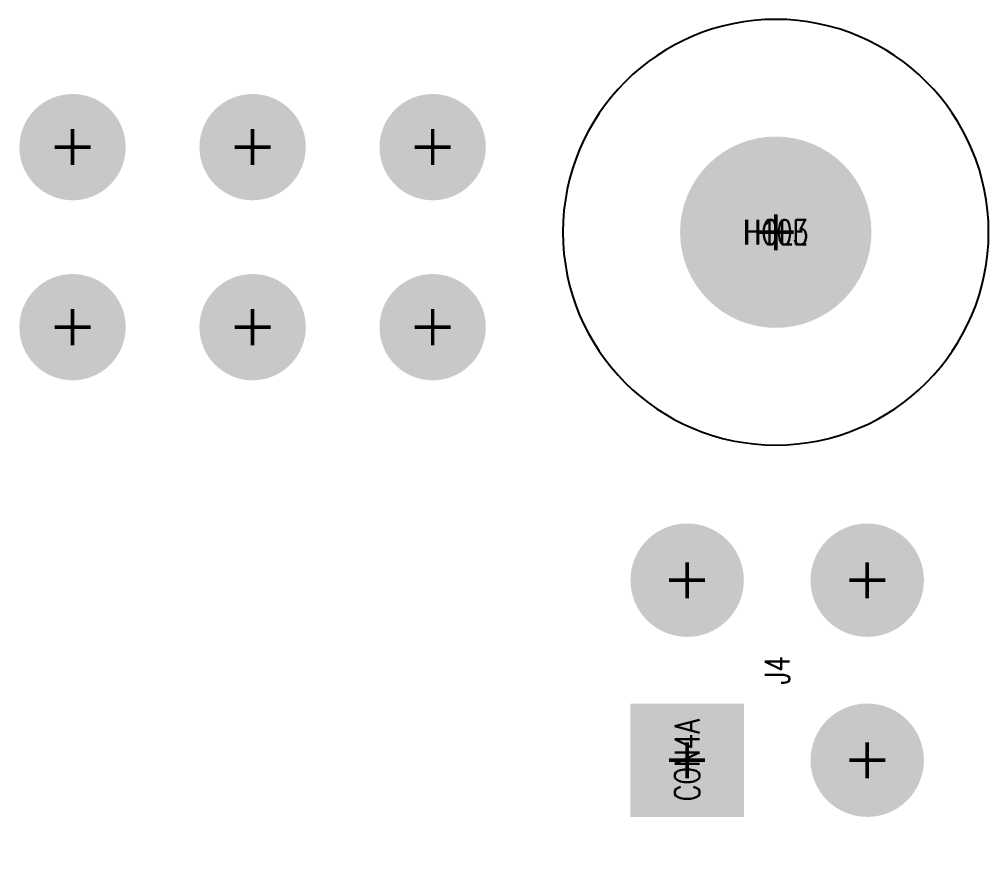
# Model space of a CAD drawing. Extents: x -4 to 157, y -7 to 87.
# Drawn here: x 47.33 to 61, y 39.95 to 52 of the extents above; entities that cross this region are included whole.
import ezdxf
from ezdxf.enums import TextEntityAlignment as Align

# ---------------------------------------------------------------- set-up
doc = ezdxf.new("R2010")
doc.units = 0
doc.linetypes.add('KEEPOUT_00001000$0', pattern=[2, 1, 1])
for name, color, linetype in [('ATTRIBUTE_01', 130, 'CONTINUOUS'), ('DRIL_NPLTE_THRU_01', 3, 'CONTINUOUS'), ('DRIL_NPLTE_THRU_02', 171, 'CONTINUOUS'), ('DRIL_NPLTE_THRU_03', 222, 'CONTINUOUS'), ('DRIL_NPLTE_THRU_04', 2, 'CONTINUOUS'), ('DRIL_PLTE_THRU_01', 3, 'CONTINUOUS'), ('DRIL_PLTE_THRU_02', 171, 'CONTINUOUS'), ('DRIL_PLTE_THRU_03', 222, 'CONTINUOUS'), ('DRIL_PLTE_THRU_04', 2, 'CONTINUOUS'), ('DRIL_SYMBOL', 254, 'CONTINUOUS'), ('KEEPOUT_-1', 254, 'CONTINUOUS'), ('KEEPOUT_01', 1, 'CONTINUOUS'), ('PADS_BOT', 56, 'CONTINUOUS'), ('PADS_INNER', 96, 'CONTINUOUS'), ('PADS_TOP', 96, 'CONTINUOUS'), ('PART_NAME_126', 6, 'CONTINUOUS'), ('PART_TOP_2DLINE_126', 255, 'CONTINUOUS')]:
    doc.layers.add(name, color=color, linetype=linetype)
doc.styles.add('W0$05', font='simplex', dxfattribs={"width": 0.75})

# ---------------------------------------------------------------- blocks, each defined once
blk = doc.blocks.new('DRIL_SYMBOL_0$9')
at = {"layer": 'DRIL_SYMBOL', "const_width": 0.0508}
for points in [[(0, -0.254), (0, 0.254)], [(-0.254, 0), (0.254, 0)]]:
    blk.add_lwpolyline(points, dxfattribs=at)
blk = doc.blocks.new('DRIL_HOLE_0$9')
at = {"const_width": 0.45}
blk.add_lwpolyline([(-0.225, 0, 1), (0.225, 0, 1)], format="xyb", close=True, dxfattribs=at)
blk.add_blockref('DRIL_SYMBOL_0$9', (0, 0))
blk = doc.blocks.new('PAD_3')
at = {"const_width": 0.575004}
blk.add_lwpolyline([(0, -0.287502, 1), (0, 0.287502, 1)], format="xyb", close=True, dxfattribs=at)
blk = doc.blocks.new('PAD_16')
at = {"const_width": 0.75}
blk.add_lwpolyline([(0, -0.375, 1), (0, 0.375, 1)], format="xyb", close=True, dxfattribs=at)
blk = doc.blocks.new('STK_TOP_18')
at = {"layer": 'DRIL_PLTE_THRU_01'}
blk.add_blockref('DRIL_HOLE_0$9', (0, 0), dxfattribs=at)
at = {"layer": 'DRIL_PLTE_THRU_02'}
blk.add_blockref('DRIL_HOLE_0$9', (0, 0), dxfattribs=at)
at = {"layer": 'DRIL_PLTE_THRU_03'}
blk.add_blockref('DRIL_HOLE_0$9', (0, 0), dxfattribs=at)
at = {"layer": 'DRIL_PLTE_THRU_04'}
blk.add_blockref('DRIL_HOLE_0$9', (0, 0), dxfattribs=at)
at = {"layer": 'PADS_BOT'}
blk.add_blockref('PAD_16', (0, 0), dxfattribs=at)
at = {"layer": 'PADS_INNER'}
blk.add_blockref('PAD_3', (0, 0), dxfattribs=at)
at = {"layer": 'PADS_TOP'}
blk.add_blockref('PAD_16', (0, 0), dxfattribs=at)
blk = doc.blocks.new('SYM_TOP_13')
for p in [(43.18, 0), (45.72, 0), (48.26, 0), (43.18, -2.54), (45.72, -2.54), (48.26, -2.54)]:
    blk.add_blockref('STK_TOP_18', p)
blk = doc.blocks.new('PART_TOP_151')
blk.add_blockref('SYM_TOP_13', (0, 0))
blk = doc.blocks.new('SMOOTH_0$199898')
at = {"const_width": 0.099949}
blk.add_lwpolyline([(-0.049974, 0, 1), (0.049974, 0, 1)], format="xyb", close=True, dxfattribs=at)
blk = doc.blocks.new('PART_BODY_TOP_282')
at = {"layer": 'PART_TOP_2DLINE_126', "const_width": 0.2}
blk.add_lwpolyline([(2.901, -2.105), (2.901, -2.747)], dxfattribs=at)
at = {"layer": 'PART_TOP_2DLINE_126'}
for p in [(2.901, -2.105), (2.901, -2.747)]:
    blk.add_blockref('SMOOTH_0$199898', p, dxfattribs=at)
blk = doc.blocks.new('DRIL_SYMBOL_0$889')
at = {"layer": 'DRIL_SYMBOL', "const_width": 0.0508}
for points in [[(0, -0.254), (0, 0.254)], [(-0.254, 0), (0.254, 0)]]:
    blk.add_lwpolyline(points, dxfattribs=at)
blk = doc.blocks.new('DRIL_HOLE_0$889')
at = {"const_width": 0.4445}
blk.add_lwpolyline([(-0.22225, 0, 1), (0.22225, 0, 1)], format="xyb", close=True, dxfattribs=at)
blk.add_blockref('DRIL_SYMBOL_0$889', (0, 0))
blk = doc.blocks.new('PAD_52')
at = {"const_width": 0.635}
blk.add_lwpolyline([(0, -0.3175, 1), (0, 0.3175, 1)], format="xyb", close=True, dxfattribs=at)
blk = doc.blocks.new('PAD_54')
at = {"const_width": 0.8}
blk.add_lwpolyline([(0, -0.4, 1), (0, 0.4, 1)], format="xyb", close=True, dxfattribs=at)
blk = doc.blocks.new('STK_TOP_49')
at = {"layer": 'DRIL_PLTE_THRU_01'}
blk.add_blockref('DRIL_HOLE_0$889', (0, 0), dxfattribs=at)
at = {"layer": 'DRIL_PLTE_THRU_02'}
blk.add_blockref('DRIL_HOLE_0$889', (0, 0), dxfattribs=at)
at = {"layer": 'DRIL_PLTE_THRU_03'}
blk.add_blockref('DRIL_HOLE_0$889', (0, 0), dxfattribs=at)
at = {"layer": 'DRIL_PLTE_THRU_04'}
blk.add_blockref('DRIL_HOLE_0$889', (0, 0), dxfattribs=at)
at = {"layer": 'PADS_BOT'}
blk.add_blockref('PAD_54', (0, 0), dxfattribs=at)
at = {"layer": 'PADS_INNER'}
blk.add_blockref('PAD_52', (0, 0), dxfattribs=at)
at = {"layer": 'PADS_TOP'}
blk.add_blockref('PAD_54', (0, 0), dxfattribs=at)
blk = doc.blocks.new('PAD_55')
at = {"const_width": 1.599996}
blk.add_lwpolyline([(-0.799998, 0), (0.799998, 0)], dxfattribs=at)
blk = doc.blocks.new('STK_TOP_50')
at = {"layer": 'DRIL_PLTE_THRU_01'}
blk.add_blockref('DRIL_HOLE_0$889', (0, 0), dxfattribs=at)
at = {"layer": 'DRIL_PLTE_THRU_02'}
blk.add_blockref('DRIL_HOLE_0$889', (0, 0), dxfattribs=at)
at = {"layer": 'DRIL_PLTE_THRU_03'}
blk.add_blockref('DRIL_HOLE_0$889', (0, 0), dxfattribs=at)
at = {"layer": 'DRIL_PLTE_THRU_04'}
blk.add_blockref('DRIL_HOLE_0$889', (0, 0), dxfattribs=at)
at = {"layer": 'PADS_BOT'}
blk.add_blockref('PAD_55', (0, 0), dxfattribs=at)
at = {"layer": 'PADS_INNER'}
blk.add_blockref('PAD_55', (0, 0), dxfattribs=at)
at = {"layer": 'PADS_TOP'}
blk.add_blockref('PAD_55', (0, 0), dxfattribs=at)
blk = doc.blocks.new('SYM_TOP_33')
for name, p in [('STK_TOP_50', (0, 0)), ('STK_TOP_49', (2.54, 0)), ('STK_TOP_49', (0, -2.54)), ('STK_TOP_49', (2.54, -2.54)), ('PART_BODY_TOP_282', (0, 0))]:
    blk.add_blockref(name, p)
blk = doc.blocks.new('PART_TOP_229')
blk.add_blockref('SYM_TOP_33', (0, 0))
at = {"layer": 'ATTRIBUTE_01', "style": 'W0$05', "width": 0.75}
blk.add_text('CON4A', height=0.35, dxfattribs=at).set_placement((0, 0), align=Align.MIDDLE_CENTER)
at = {"layer": 'PART_NAME_126', "style": 'W0$05', "width": 0.75}
blk.add_text('J4', height=0.35, dxfattribs=at).set_placement((1.27, -1.27), align=Align.MIDDLE_CENTER)
blk = doc.blocks.new('PART_BODY_TOP_313')
at = {"layer": 'KEEPOUT_-1', "linetype": 'KEEPOUT_00001000$0'}
blk.add_lwpolyline([(-3.003, 0, 1), (3.003, 0, 1)], format="xyb", close=True, dxfattribs=at)
at = {"layer": 'KEEPOUT_01', "linetype": 'KEEPOUT_00001000$0'}
blk.add_lwpolyline([(-3.003, 0, 1), (3.003, 0, 1)], format="xyb", close=True, dxfattribs=at)
blk = doc.blocks.new('DRIL_SYMBOL_2$7')
at = {"layer": 'DRIL_SYMBOL', "const_width": 0.0508}
for points in [[(0, -0.254), (0, 0.254)], [(-0.254, 0), (0.254, 0)]]:
    blk.add_lwpolyline(points, dxfattribs=at)
blk = doc.blocks.new('DRIL_HOLE_2$7')
at = {"const_width": 1.35}
blk.add_lwpolyline([(-0.675, 0, 1), (0.675, 0, 1)], format="xyb", close=True, dxfattribs=at)
blk.add_blockref('DRIL_SYMBOL_2$7', (0, 0))
blk = doc.blocks.new('PAD_97')
at = {"const_width": 1.35}
blk.add_lwpolyline([(0, -0.675, 1), (0, 0.675, 1)], format="xyb", close=True, dxfattribs=at)
blk = doc.blocks.new('STK_TOP_97')
at = {"layer": 'DRIL_NPLTE_THRU_01'}
blk.add_blockref('DRIL_HOLE_2$7', (0, 0), dxfattribs=at)
at = {"layer": 'DRIL_NPLTE_THRU_02'}
blk.add_blockref('DRIL_HOLE_2$7', (0, 0), dxfattribs=at)
at = {"layer": 'DRIL_NPLTE_THRU_03'}
blk.add_blockref('DRIL_HOLE_2$7', (0, 0), dxfattribs=at)
at = {"layer": 'DRIL_NPLTE_THRU_04'}
blk.add_blockref('DRIL_HOLE_2$7', (0, 0), dxfattribs=at)
at = {"layer": 'PADS_BOT'}
blk.add_blockref('PAD_97', (0, 0), dxfattribs=at)
at = {"layer": 'PADS_INNER'}
blk.add_blockref('PAD_97', (0, 0), dxfattribs=at)
at = {"layer": 'PADS_TOP'}
blk.add_blockref('PAD_97', (0, 0), dxfattribs=at)
blk = doc.blocks.new('SYM_TOP_64')
for name in ['PART_BODY_TOP_313', 'STK_TOP_97']:
    blk.add_blockref(name, (0, 0))
blk = doc.blocks.new('PART_TOP_496')
blk.add_blockref('SYM_TOP_64', (0, 0))
at = {"layer": 'ATTRIBUTE_01', "style": 'W0$05', "width": 0.75}
blk.add_text('HOLE', height=0.35, dxfattribs=at).set_placement((0, 0), align=Align.MIDDLE_CENTER)
at = {"layer": 'PART_NAME_126', "style": 'W0$05', "width": 0.75}
blk.add_text('H103', height=0.35, dxfattribs=at).set_placement((0, 0), align=Align.MIDDLE_CENTER)

msp = doc.modelspace()

# ---------------------------------------------------------------- block references
for name, p in [('PART_TOP_496', (58, 49)), ('PART_TOP_151', (4.9, 50.2))]:
    msp.add_blockref(name, p)
at = {"rotation": 90}
msp.add_blockref('PART_TOP_229', (56.75, 41.55), dxfattribs=at)

doc.saveas('drawing.dxf')
